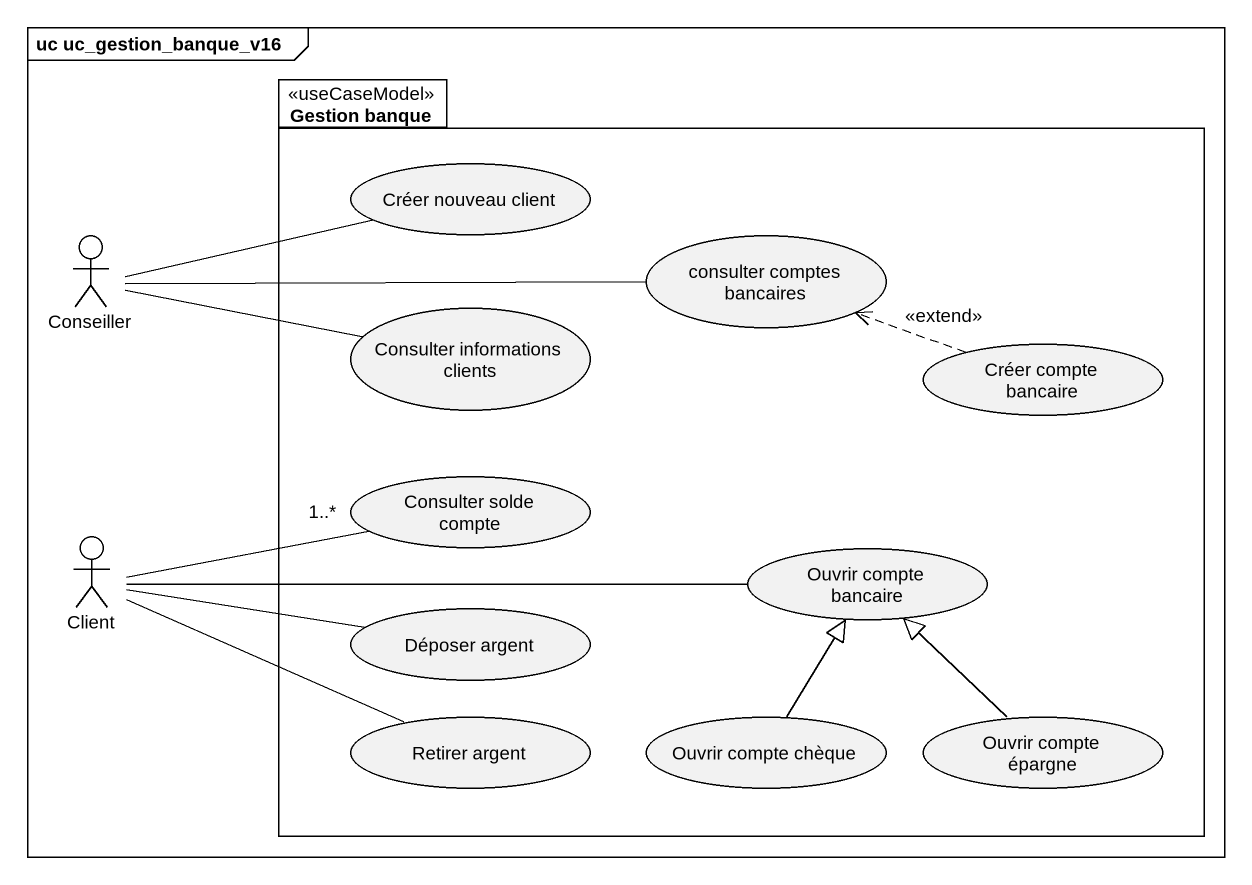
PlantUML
@startuml
mainframe uc uc_gestion_banque_v16
package "Gestion banque" as Gestion_banque <<useCaseModel>> {
  usecase "Créer nouveau client" as Créer_nouveau_client
  usecase "consulter comptes bancaires" as consulter_comptes_bancaires
  usecase "Consulter informations clients" as Consulter_informations
  usecase "Créer compte bancaire" as Créer_compte_bancaire
  usecase "Consulter solde compte" as Consulter_solde_compte
  usecase "Ouvrir compte bancaire" as Ouvrir_compte_bancaire
  usecase "Déposer argent" as Déposer_argent
  usecase "Retirer argent" as Retirer_argent
  usecase "Ouvrir compte chèque" as Ouvrir_compte_chèque
  usecase "Ouvrir compte épargne" as Ouvrir_compte_épargne
}
actor Conseiller
actor Client
Conseiller -right- Créer_nouveau_client
Conseiller -right- consulter_comptes_bancaires
Conseiller -right- Consulter_informations
Créer_compte_bancaire .left.> consulter_comptes_bancaires : <<extend>>
Consulter_solde_compte "1..*" -left- Client
Ouvrir_compte_bancaire -left- Client
Déposer_argent -left- Client
Retirer_argent -left- Client
Ouvrir_compte_chèque -up-|> Ouvrir_compte_bancaire
Ouvrir_compte_épargne -up-|> Ouvrir_compte_bancaire
@enduml
